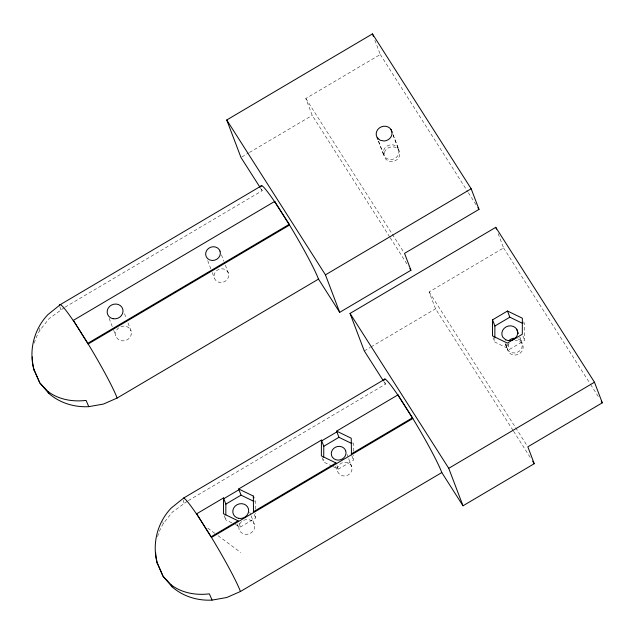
<?xml version="1.0" encoding="UTF-8"?>
<svg xmlns="http://www.w3.org/2000/svg" width="634" height="634" viewBox="0 0 634 634"><rect width="100%" height="100%" fill="white"/><g stroke="black" fill="none" stroke-linecap="round" stroke-linejoin="round"><path stroke-width="0.48" stroke-dasharray="3.17 2.38" d="M231.822 522.82L225.799 519.896L225.807 516.94M235.269 524.492L240.437 526.997L255.621 518.026L255.637 513.096M255.653 509.15L255.676 502.247L254.337 498.712M332.327 466.228L323.712 462.059L323.728 459.095M333.183 466.648L338.35 469.152L353.534 460.181L353.55 455.252M353.566 451.305L353.598 444.402L352.591 441.755M523.708 321.755L524.714 324.41L524.651 340.442L509.712 349.271L494.829 342.059L494.845 338.287M506.796 344.096C505.599 347.979 508.436 352.187 512.383 352.853A8.036 7.323 -20.8 0 0 522.131 347.091L522.147 343.263L519.801 337.082M34.284 343.152A57.298 52.218 -20.8 0 1 39.997 330.108L49.048 318.688L64.216 307.656M157.589 536.602A57.298 52.218 -20.8 0 1 163.295 523.557L172.345 512.137L187.513 501.106M389.72 236.95L312.229 115.388L305.818 98.492L380.289 54.5L374.504 39.276M241.823 156.97L248.615 152.968M249.463 152.461L312.229 115.388M65.064 307.157L262.167 190.723A57.298 4.375 59.4 0 1 260.962 186.523M513.017 430.399L435.534 308.829L429.115 291.941L503.586 247.949L497.46 231.83M364.281 350.919L370.216 347.416M371.064 346.917L435.534 308.829M188.369 500.598L385.472 384.172A57.298 4.375 59.4 0 1 384.259 379.972M517.812 338.754L520.102 340.054L522.147 343.263M207.825 528.154L214.871 533.36M218.009 535.675L240.714 552.452M398.849 149.814L396.805 146.605L393.246 144.885A8.036 7.323 -20.8 0 0 383.499 150.646C382.302 154.537 385.131 158.738 389.086 159.403A8.036 7.323 -20.8 0 0 398.834 153.642L398.849 149.814L393.143 134.804M380.289 54.5L467.852 191.888M468.383 192.72L476.348 205.21M503.586 247.949L590.096 383.673M590.626 384.505L599.114 397.827M305.818 98.492L391.788 233.383M392.319 234.215L403.47 251.698M429.115 291.941L515.093 426.833M515.624 427.665L526.767 445.147M390.251 237.782L408.288 266.098M513.548 431.231L531.062 458.707M260.582 188.227L262.167 190.723M383.879 381.676L385.472 384.172M351.704 466.632L350.895 465.055A7.45 6.784 -20.8 0 0 341.567 463.05A7.45 6.784 -20.8 0 0 337.653 471.553L338.461 473.13A7.45 6.784 -20.8 0 0 347.789 475.135A7.45 6.784 -20.8 0 0 351.704 466.632L347.02 454.293M228.406 273.183L227.598 271.606A7.45 6.784 -20.8 0 0 215.172 272.311A7.45 6.784 -20.8 0 0 220.41 282.502A7.45 6.784 -20.8 0 0 228.406 273.183L225.268 264.917M522.971 336.028L524.651 340.442M520.023 337.985L521.362 341.52M507.699 343.969L509.712 349.271M505.56 344.365L507.572 349.667M505.108 343.509L506.78 347.923M493.157 337.645L494.829 342.059M393.032 134.828L398.065 148.071M378.569 141.208L384.267 156.218M378.45 141.231L383.483 154.474M351.815 455.664L353.534 460.181M336.979 465.53L338.35 469.152M335.648 466.267L337.653 471.553M322.04 457.645L323.712 462.059M221.424 254.813L223.873 261.248M207.722 260.661L210.86 268.927M212.263 272.596L214.355 278.104M254.242 514.404L255.621 518.026M249.756 512.264L250.763 514.911M251.096 515.791L254.448 524.603A8.036 7.323 -20.8 0 1 244.676 534.193A8.036 7.323 -20.8 0 1 241.166 522.004A8.036 7.323 -20.8 0 1 254.448 524.603M239.066 523.375L240.437 526.997M237.068 523.977L239.081 529.263M224.119 515.482L225.799 519.896M124.518 313.703L126.261 318.3M128.005 322.888L131.143 331.154A8.036 7.323 -20.8 0 1 121.379 340.751A8.036 7.323 -20.8 0 1 117.861 328.555A8.036 7.323 -20.8 0 1 131.143 331.154M109.151 318.371L113.335 329.387M113.684 330.306L115.776 335.814M162.772 521.742L163.295 523.557M39.474 328.293L39.997 330.108M60.816 309.661A57.298 4.375 59.4 0 1 59.612 305.461M509.181 343.224A8.036 7.323 -20.8 0 0 507.58 346.156C506.352 350.063 509.26 354.184 513.168 354.913A8.036 7.323 -20.8 0 0 522.915 349.152C524.112 345.261 521.283 341.06 517.328 340.395A8.036 7.323 -20.8 0 0 515.276 340.252M184.122 503.111A57.298 4.375 59.4 0 1 182.909 498.91M384.283 152.707C383.055 156.614 385.963 160.735 389.862 161.464A8.036 7.323 -20.8 0 0 399.618 155.702C400.815 151.819 397.978 147.611 394.031 146.945A8.036 7.323 -20.8 0 0 384.283 152.707"/><path stroke-width="0.95" d="M384.259 379.972A57.298 4.375 59.4 0 1 398.255 395.632L412.837 418.503A57.298 4.375 59.4 0 1 441.803 472.552L240.452 591.49A57.298 4.375 59.4 0 0 211.487 537.45L196.619 513.825L223.509 497.936L223.445 513.714L238.091 520.815L238.376 521.568M225.815 514.966L225.855 504.117L223.509 497.936M253.552 512.597L253.331 496.065L238.693 488.972L321.422 440.099L323.776 446.281L323.728 457.122M321.422 440.099L321.367 455.878L336.004 462.971L336.289 463.723M351.474 454.752L351.244 438.229L336.606 431.128L397.97 394.879L412.837 418.503L211.487 537.45L196.619 513.825M492.547 319.845L492.483 335.877L507.359 343.089L522.305 334.261L522.361 318.228L507.485 311.017L492.547 319.845L494.892 326.019L494.845 337.343M385.052 379.069L183.702 498.007L171.18 508.08C157.446 522.503 151.962 543.592 157.169 562.841L163.096 576.354L172.06 586.807A57.298 52.218 -20.8 0 0 212.081 600.097L226.758 597.505L240.452 591.49M260.051 187.395L240.975 157.478L226.734 119.984L372.459 33.903L471.173 188.773L479.003 209.371L404.532 253.362L410.943 270.258L339.689 312.348L318.498 279.103A57.298 4.375 59.4 0 0 289.54 225.062L274.958 202.183A57.298 4.375 59.4 0 0 260.962 186.523M261.755 185.619L60.404 304.566L47.883 314.63C34.141 329.054 28.665 350.142 33.871 369.392L39.799 382.912L48.763 393.357A57.298 52.218 -20.8 0 0 88.784 406.656L103.461 404.056L117.147 398.041L318.498 279.103M73.322 320.376L88.189 344L73.322 320.376L274.673 201.43L289.255 224.309L289.54 225.062L88.189 344A57.298 4.375 59.4 0 1 117.147 398.041M87.904 343.248L289.255 224.309M339.689 312.348L325.448 274.855L471.173 188.773M383.348 380.844L364.281 350.919L350.039 313.434L495.764 227.344L594.478 382.223L602.3 402.82L527.829 446.811L534.248 463.708L462.994 505.797L441.803 472.552M494.892 326.019L509.831 317.198L522.963 323.562M223.794 498.689L238.978 489.725M321.707 440.852L336.892 431.881M225.855 504.117L241.039 495.154L253.957 501.415M323.776 446.281L338.952 437.309L351.87 443.57M211.201 536.697L238.091 520.815M253.267 511.844L336.004 462.971M351.188 454.007L412.552 417.758M462.994 505.797L448.745 468.304L594.478 382.223M48.763 393.357L47.954 391.487L39.799 382.912L33.871 369.392M172.06 586.807L171.251 584.936L163.096 576.354L157.169 562.841M377.23 137.681L380.123 140.233L384.093 141.01A8.036 7.323 -20.8 0 0 391.955 131.896A8.036 7.323 -20.8 0 0 381.43 126.8A8.036 7.323 -20.8 0 0 377.23 137.681L377.896 139.44M477.941 207.706L479.003 209.371M601.238 401.156L602.3 402.82M409.881 268.594L410.943 270.258M532.655 461.211L534.248 463.708M226.734 119.984L325.448 274.855M350.039 313.434L448.745 468.304M212.081 600.097L209.378 593.852A57.298 44.443 -25.2 0 1 171.251 584.936M88.784 406.656L86.073 400.411A57.298 44.443 -25.2 0 1 47.954 391.487M495.764 227.344L496.446 229.143M516.662 329.157L518.343 333.571M507.485 311.017L509.831 317.198M372.459 33.903L373.481 36.59M391.019 129.534L392.026 132.181M397.97 394.879L398.255 395.632M274.673 201.43L274.958 202.183M336.606 431.128L338.952 437.309M253.331 496.065L254.004 497.833M238.693 488.972L241.039 495.154M59.612 305.461A57.298 4.375 59.4 0 1 73.607 321.129M34.181 370.486A57.298 52.218 -20.8 0 1 32.302 356.918M157.486 563.927A57.298 52.218 -20.8 0 1 155.631 552.325M183.702 498.007A57.298 4.375 59.4 0 1 196.905 514.57M508.864 340.664A8.036 7.323 -20.8 0 1 515.878 338.231M505.774 339.856L502.873 337.304A8.036 7.323 -20.8 0 1 508.42 326.019A8.036 7.323 -20.8 0 1 517.59 334.094A8.036 7.323 -20.8 0 1 505.774 339.856M345.681 450.766L344.872 449.189A7.45 6.784 -20.8 0 0 335.544 447.192A7.45 6.784 -20.8 0 0 331.63 455.695L332.438 457.272A7.45 6.784 -20.8 0 0 341.766 459.27A7.45 6.784 -20.8 0 0 345.681 450.766M220.03 251.143L219.221 249.566A7.45 6.784 -20.8 0 0 206.795 250.272A7.45 6.784 -20.8 0 0 212.041 260.463A7.45 6.784 -20.8 0 0 220.03 251.143M113.003 318.704A8.036 7.323 -20.8 0 0 122.774 309.115A8.036 7.323 -20.8 0 0 109.492 306.515A8.036 7.323 -20.8 0 0 113.003 318.704M238.653 518.335A8.036 7.323 -20.8 0 0 248.417 508.737A8.036 7.323 -20.8 0 0 235.135 506.146A8.036 7.323 -20.8 0 0 238.653 518.335"/></g></svg>
